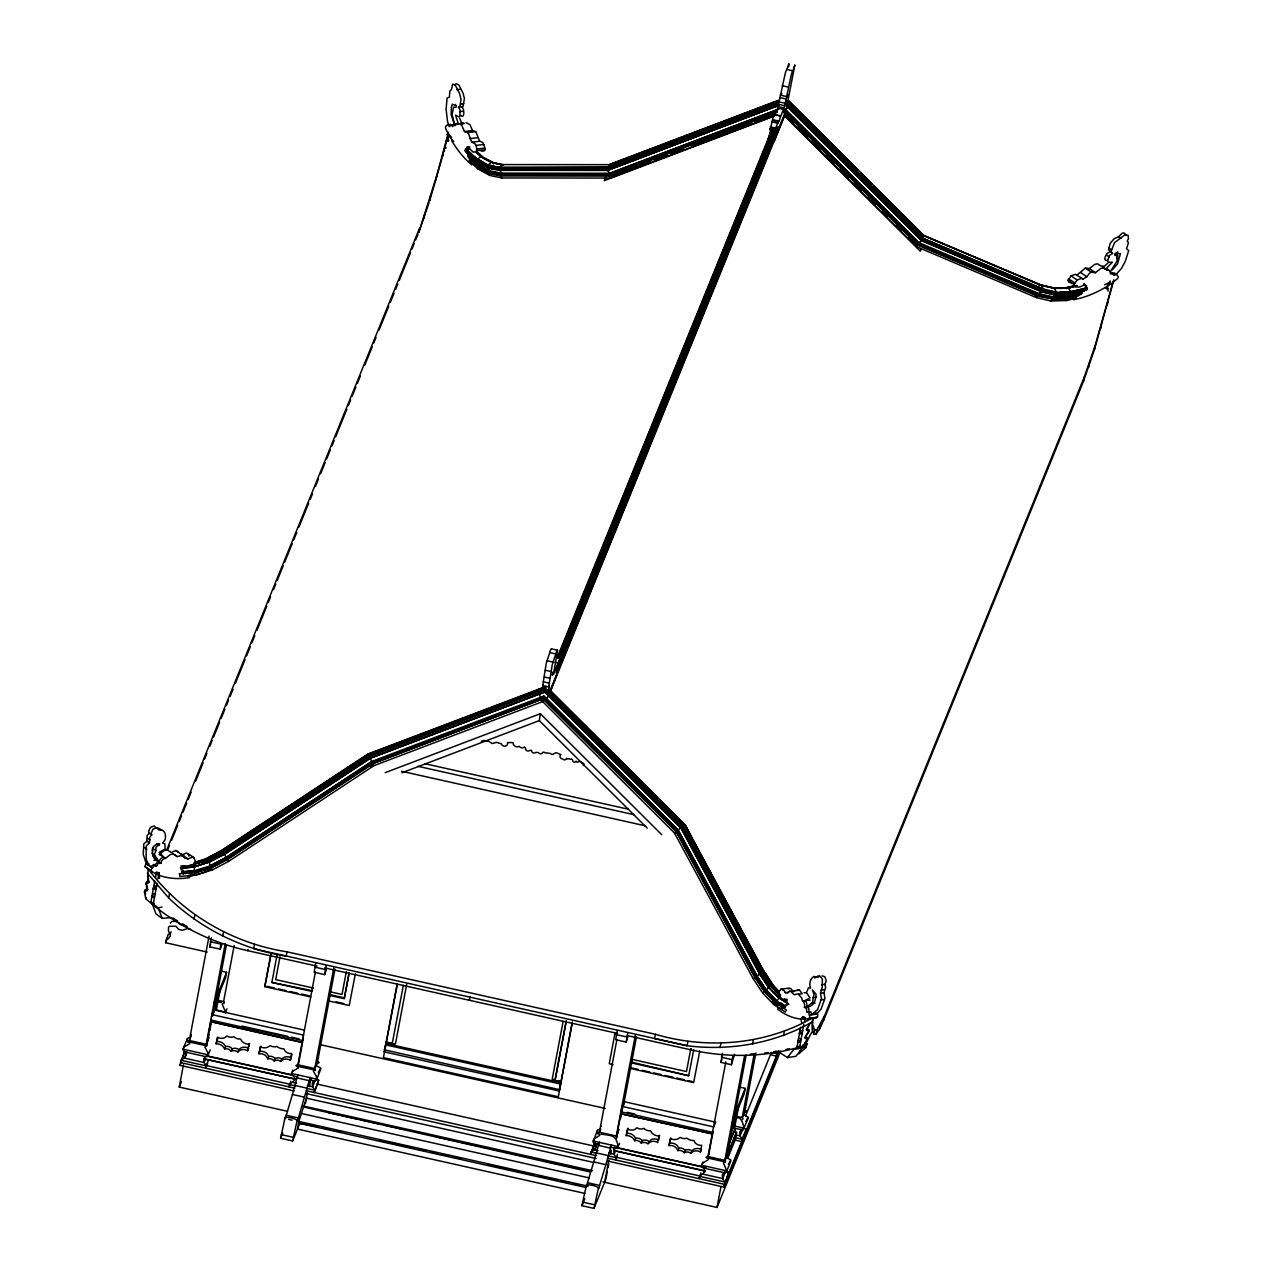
<?xml version="1.0" encoding="UTF-8"?>
<svg xmlns="http://www.w3.org/2000/svg" width="1272" height="1272" viewBox="0 0 1272 1272"><rect width="100%" height="100%" fill="white"/><g stroke="black" fill="none" stroke-linecap="round" stroke-linejoin="round"><path stroke-width="1.5" d="M317.046 966.179L247.674 950.661A213.426 194.314 22.1 0 1 204.983 936.685C183.438 927.081 163.182 914.441 145.692 898.588L144.467 891.386L147.202 890.607L145.978 883.404L148.713 882.609L148.093 874.675M444.151 151.002L444.612 149.889M448.857 140.159L446.726 140.206L445.661 143.005L446.281 141.335L448.396 141.272L447.792 133.035L451.624 137.424M448.237 137.026L447.792 133.035M1115.178 255.624L1115.242 253.955M186.984 1040.528L187.413 1038.27L190.005 1037.57M467.842 151.607L466.315 149.587L466.76 147.361L467.953 147.059L473.152 152.099L476.014 151.956L477.302 149.985L475.998 145.437L474.726 143.466L471.673 142.194L468.78 134.276L467.683 132.606L464.439 131.509L461.847 125.531L459.892 123.893L456.187 124.592A4.277 2.401 83.2 0 0 452.689 126.707L450.892 124.815L449.445 126.771L448.062 124.561L446.52 125.594A2.544 1.431 83.2 0 0 445.518 127.995L448.316 134.562M481.214 151.13L484.076 151.002L485.363 149.015L482.788 142.496L479.751 141.24L471.673 142.194M600.066 1129.345L597.474 1130.045L597.331 1133.67M1117.834 251.84L1116.737 258.598M809.119 1011.574L808.674 1008.139L806.734 1007.074A4.277 2.401 83.2 0 0 804.842 1000.682L809.978 997.9L806.528 992.669L808.388 987.899L810.518 988.026C808.913 984.274 809.994 978.12 814.112 976.419L817.467 977.405L819.979 976.149L822.38 979.027L822.157 987.883L820.519 993.162L821.474 998.886L817.546 1009.571L811.663 1014.754L810.868 1011.844L806.814 1011.844L806.384 1008.41L804.445 1007.344A4.277 2.401 83.2 0 0 802.553 1000.953L801.614 997.836L798.069 993.861L794.173 994.704L790.055 990.777L787.972 992.844L785.301 992.653L784.14 990.634L781.04 989.091L779.513 991.127C776.62 990.968 780.928 1000.921 785.317 1000.094L787.241 1003.226L786.843 1005.516L785.047 1004.896L784.792 1007.567L783.552 1008.442M298.379 1117.993L297.25 1121.332C298.411 1118.851 283.895 1115.592 285.182 1118.629L286.28 1115.274L298.379 1117.993L310.177 1077.352M605.854 1164.643L598.587 1188.764C599.748 1186.299 585.231 1183.04 586.519 1186.076L593.754 1161.908L605.854 1164.643L611.514 1144.8M768.097 140.159L768.193 138.33M775.014 137.758L768.988 136.406L769.862 133.274L775.888 134.625L774.123 141.51L785.365 113.876M770.26 129.251L769.783 129.855C772.994 123.225 772.597 103.954 783.345 109.567L784.729 105.767L778.591 104.24L785.158 73.728A14.708 1.097 -77.4 0 1 786.843 69.483L788.847 63.6L788.831 66.78M784.729 105.767L791.2 75.08A14.708 1.097 -77.4 0 1 792.885 70.835L794.873 64.952L785.714 112.031M735.995 1112.905L736.011 1114.431L736.79 1112.475L735.518 1119.201L731.352 1131.317L731.305 1129.759L730.923 1130.49M451.21 125.069L450.352 124.274L448.809 125.324L447.537 121.46L446.106 109.44L447.076 98.071L449.366 97.165L449.875 90.996L451.433 89.644L452.641 84.143L455.344 85.303L459.605 93.603L460.957 99.057L460.194 105.814L458.445 107.134L460.067 109.964L459.876 116.07L458.667 116.77L455.599 115.196L458.492 124.306A4.277 2.401 83.2 0 0 456.298 123.734M455.09 84.858L456.107 83.713L458.826 84.89L463.088 93.19L464.439 98.644L462.976 106.53L458.445 107.134M1071.565 283.259L1068.448 281.78L1068.48 278.775L1075.11 283.036L1077.05 279.967L1081.407 278.441L1083.14 279.045L1086.813 276.787L1089.5 273.194L1091.392 272.192L1095.415 272.717L1100.678 268.503L1103.492 267.931L1107.308 270.316A4.277 2.862 -55.6 0 1 1110.361 273.893L1113.08 273.019L1113.922 275.468L1116.323 274.116L1117.627 275.786A2.544 1.717 -55.6 0 1 1117.786 278.441L1112.078 283.115A108.518 72.743 -55.6 0 1 1079.976 298.284L1073.981 299.651L1070.976 297.584M1073.981 299.651L1074.935 297.648L1081.836 293.721L1083.649 289.428L1086.145 288.315L1086.527 286.057L1083.665 285.214L1079.658 287.027L1075.762 286.979L1073.743 284.228L1075.11 283.036M221.885 944.508L220.231 949.182L209.785 946.845L211.295 937.909M220.231 949.182L220.708 944.062L210.262 941.709M315.71 963.317L314.2 972.253L324.646 974.591L326.3 969.9M324.646 974.591L326.157 965.655M617.222 1030.797L615.712 1039.733L626.158 1042.07L627.812 1037.38M626.158 1042.07L627.668 1033.134M734.58 1054.393L731.384 1064.712L720.938 1062.374L722.464 1053.423M731.384 1064.712L732.911 1055.76M557.088 672.729L557.263 671.378L556.5 673.429L560.984 656.447L558.933 661.997M558.631 662.728L558.869 660.947L553.415 674.669L557.581 650.437L551.38 648.688A14.708 1.097 -77.4 0 0 549.758 652.568L555.785 653.919A14.708 1.097 -77.4 0 1 557.406 650.04M1108.262 269.648A4.277 2.862 -55.6 0 0 1105.607 269.139L1112.428 262.191L1108.421 262.191L1107.356 260.983L1109.566 255.338L1112.491 253.51L1108.484 249.71L1110.329 243.19L1114.002 238.866L1118.676 236.64L1122.031 233.317L1123.987 232.903L1126.181 235.05M1112.491 253.51L1111.076 251.49L1114.526 242.634L1124.623 235.097L1128.089 235.304L1128.471 238.85L1127.231 240.901L1128.407 242.857L1126.531 248.724L1128.693 250.632L1125.243 261.444L1121.459 268.456L1115.926 274.625L1114.622 272.955L1112.205 274.307M548.423 689.694L549.107 686.005L548.709 687.007L542.683 685.656L546.229 663.428L549.758 652.568M548.709 687.007L552.255 664.779L555.785 653.919M154.294 903.549L151.002 901.753L154.707 881.019M155.534 877.775L156.376 872.147L158.984 872.735L159.493 878.332M153.61 902.341L157.076 883.181M158.984 872.735L157.951 878.841M797.814 1047.556L797.115 1046.363L800.597 1027.204M801.646 1022.386C798.991 1015.74 807.752 1015.279 804.476 1021.384M811.838 1032.021L804.476 1046.236L802.886 1047.937L800.422 1048.144L799.722 1046.936L803.809 1024.342M647.225 828.136L539.312 720.604L540.346 713.719L385.178 772.661M820.519 993.162L823.986 992.748L824.956 998.472L821.028 1009.141L817.355 1013.212L815.145 1014.341L814.97 1012.735M460.734 115.402L462.133 116.356L463.358 115.657L463.803 113.606L463.549 109.551L461.927 106.721M148.204 878.698L147.647 881.576L148.188 868.887C181.324 913.471 232.204 943.315 286.979 951.822L655.366 1034.279C707.486 1049.67 765.521 1044.916 812.951 1017.664L812.426 1030.352L813.778 1034.39L816.147 1034.009L819.502 1029.207L823.747 1020.096L1083.49 381.298L1094.429 349.625L1113.89 279.872M145.151 890.003L144.467 892.34L145.517 889.541L147.647 889.478L147.202 890.607M146.662 882.005L145.962 884.342L147.027 881.544L149.158 881.496L148.713 882.609M286.979 951.822L286.168 956.147C242.189 949.151 200.849 928.814 168.715 897.968L169.526 893.659M207.256 952.06L165.567 942.727L168.174 934.364L170.321 933.871L171.1 931.804M170.289 923.265L171.641 921.453L176.903 921.326L180.624 924.633L184.027 925.507M194.06 919.211L194.886 914.902M294.134 1090.899L179.94 1065.348L184.265 1051.976M287.567 1111.331L179.241 1087.083L183.438 1064.839M208.926 1037.618L206.223 1044.264L189.337 1040.496L209.053 936.097M222.664 936.303L223.49 931.994M206.223 1044.264L225.208 943.745M206.366 1045.982L211.343 1019.238L210.993 1020.08L302.656 1040.591L302.99 1039.749M208.385 1037.984L209.101 1034.247M209.8 1030.511L211.565 1021.162M213.267 1013.514L213.966 1009.873L303.706 1029.954M213.664 1012.496L226.448 944.842M214.618 1010.238L218.18 996.405L214.57 1004.705M216.383 1009.777L220.263 989.203M221.439 971.14L226.607 972.301L225.573 977.755L214.57 1004.816M234.191 945.478L223.602 1001.541L216.097 999.856M216.16 1043.787L217.417 1037.109A7.187 6.535 22.1 0 0 225.001 1037.554L226.909 1035.98A6.726 6.122 22.1 0 0 233.841 1036.632A7.537 6.869 22.1 0 0 240.456 1038.986L241.823 1041.132A8.332 7.584 22.1 0 0 248.883 1044.153L247.643 1050.736A7.537 6.853 22.1 0 0 239.883 1050.354L237.928 1051.944A6.392 5.819 22.1 0 0 231.17 1051.26A5.644 5.136 22.1 0 0 224.667 1048.955L223.268 1046.808A8.475 7.712 22.1 0 0 216.16 1043.787L217.75 1038.079M254.495 944.428L253.685 948.737L687.071 1045.743C730.017 1051.133 774.394 1043.485 812.14 1021.988L812.951 1017.664M248.915 1046.713L249.535 1043.422M310.829 996.946L264.783 986.643L271 953.746M270.92 954.97L264.783 986.643M311.847 991.381L271.858 982.429L277.01 955.177M258.916 1053.804L260.235 1046.792A8.618 7.839 22.1 0 0 268.01 1047.079L270.093 1045.679A8.379 7.632 22.1 0 0 276.914 1046.458A9.286 8.459 22.1 0 0 283.815 1048.764L284.96 1050.863A6.773 6.169 22.1 0 0 291.622 1053.486L290.366 1060.212A7.553 6.869 22.1 0 0 282.766 1059.894L280.826 1061.436A5.915 5.39 22.1 0 0 274.164 1060.959A5.883 5.358 22.1 0 0 267.804 1058.813L266.468 1056.491A7.505 6.837 22.1 0 0 258.916 1053.804L260.871 1046.172M280.015 956.767L275.69 979.615L313.596 988.09M448.507 132.24L436.725 175.727L418.727 232.506L429.077 202.614M423.878 218.498L424.705 214.189M430.477 196.54L429.666 200.849L441.94 158.38M435.899 180.036L436.725 175.727M443.26 152.258L442.449 156.583L448.173 134.737M290.366 1060.212L291.956 1054.472M299.747 1123.558L292.671 1140.952L280.603 1138.265L285.119 1117.516M315.408 971.999L297.887 1064.775L314.772 1068.56L317.475 1061.913L334.997 969.121M210.961 1021.67L302.466 1042.531L303.34 1036.95M297.664 1068.353L302.259 1044.058M292.671 1140.952L297.187 1120.219M593.785 1162.465L306.441 1098.149L298.777 1121.459L297.489 1129.091L584.834 1193.406M305.391 1103.714L307.49 1092.6M309.287 1086.654L310.956 1078.592M314.772 1068.56L333.757 968.04M318.7 1080.262L314.216 1092.505L318.7 1080.262L317.952 1079.626L315.79 1079.053L312.642 1086.797L314.661 1090.184L306.902 1088.45M346.334 971.617L342.025 994.45L330.656 991.906M328.987 995.213L344.219 998.615L349.005 973.318M344.219 998.615L349.291 972.603M328.096 1000.81L349.212 1005.532L355.349 973.859M559.664 1089.548L559.092 1090.978L384.208 1051.833L386.37 1042.07L395.417 1044.089L406.69 984.401M397.055 984.735L386.084 1042.77L392.396 1043.422M385.114 1048.748L397.341 984.019M392.11 1044.121L403.383 985.259M469.909 996.771L469.241 1000.237L469.702 999.124M542.381 688.343L543.08 684.654L542.683 685.656M583.387 765.649L583.769 763.582L580.62 761.928A1.844 1.685 22.1 0 0 578.442 761.721L577.409 762.31L576.041 761.181A1.733 1.59 22.1 0 1 573.958 762.119A1.733 1.59 22.1 0 1 572.734 760.147L571.557 758.939A2.433 2.226 22.1 0 1 568.822 758.589A1.797 1.638 22.1 0 1 566.517 758.319A2.147 1.956 22.1 0 1 562.701 758.955A2.56 2.321 22.1 0 1 560.968 754.614L556.262 752.674L554.02 753.549A2.051 1.86 22.1 0 1 550.569 753.517L546.658 752.865A2.194 2.003 22.1 0 1 544.019 752.07L542.794 752.324A2.353 2.147 22.1 0 1 538.453 752.531L535.83 752.388A2.528 2.305 22.1 0 1 531.505 750.321L529.581 750.464A2.401 2.178 22.1 0 1 525.575 748.095L524.334 747.014A3.101 2.83 22.1 0 1 519.374 746.362A4.134 3.752 22.1 0 1 512.982 742.594L507.496 742.578A3.228 2.942 22.1 0 1 505.334 746.123A3.228 2.942 22.1 0 1 501.391 743.866L496.557 742.339L492.2 743.548L488.305 741.067A4.691 4.277 22.1 0 1 484.203 740.352L481.293 741.274M563.114 1021.416L552.207 1079.181L555.212 1079.849L566.199 1021.702M572.289 1021.941L560.952 1081.916L554.926 1080.564L566.279 1020.478M559.092 1090.978L561.254 1081.2L558.233 1080.532M572.209 1023.165L558.313 1096.782L383.429 1057.636L384.796 1050.402L384.208 1051.833M783.902 112.89L784.904 113.113L784.411 115.752L550.029 692.159M590.526 1154.34L595.01 1142.097M607.348 1171.464L605.885 1179.176L593.992 1208.4L581.94 1205.697L586.456 1184.947M613.072 1064.584L609.24 1063.726L615.076 1032.769M618.987 1129.393L616.284 1136.039L599.398 1132.271L616.92 1039.478M593.992 1208.4L598.524 1187.651M604.613 1182.292L608.827 1160.032M608.064 1167.601L608.795 1163.737M610.624 1154.086L611.355 1150.222M616.284 1136.039L635.269 1035.519M708.79 1154.531L713.051 1131.524L712.718 1132.366L621.054 1111.855L622.087 1106.402L624.027 1101.647L715.675 1122.158L713.751 1126.913L622.087 1106.402M616.427 1137.756L621.404 1111.013L621.054 1111.855M617.747 1133.511L618.446 1129.759M620.577 1118.549L621.277 1114.813M622.66 1107.928L621.976 1111.076M623.328 1105.289L624.027 1101.647M623.375 1106.195L636.525 1036.616M643.902 1128.407A7.537 6.869 22.1 0 0 650.517 1130.76L651.884 1132.907A8.332 7.584 22.1 0 0 658.944 1135.928L657.703 1142.51A7.537 6.853 22.1 0 0 649.944 1142.129L647.989 1143.719A6.392 5.819 22.1 0 0 641.231 1143.035A5.644 5.136 22.1 0 0 634.728 1140.73L633.329 1138.583A8.475 7.712 22.1 0 0 626.222 1135.562L627.478 1128.884A7.187 6.535 22.1 0 0 635.062 1129.329L636.97 1127.755A6.726 6.122 22.1 0 0 643.902 1128.407M626.222 1135.562L628.13 1128.185M654.571 1038.461L655.366 1034.279M659.596 1135.196L658.658 1140.141A7.537 6.853 22.1 0 0 650.914 1139.76L647.989 1143.719M687.898 1041.418L687.071 1045.743L654.539 1038.588M668.977 1145.579L670.296 1138.567A8.618 7.839 22.1 0 0 678.071 1138.853L680.17 1137.454A8.379 7.632 22.1 0 0 686.975 1138.217A9.286 8.459 22.1 0 0 693.876 1140.539L695.021 1142.638A6.773 6.169 22.1 0 0 701.683 1145.261L700.427 1151.987A7.553 6.869 22.1 0 0 692.827 1151.669L690.887 1153.211A5.915 5.39 22.1 0 0 684.225 1152.734A5.883 5.358 22.1 0 0 677.865 1150.588L676.529 1148.266A7.505 6.837 22.1 0 0 668.977 1145.579L670.932 1137.947M690.791 1048.7L686.483 1071.549L631.516 1059.242M631.548 1062.931L688.677 1075.715L693.749 1049.686M630.34 1068.448L693.653 1082.631L699.791 1050.958M720.079 1047.635L720.89 1043.326M729.889 1140.412L734.882 1129.711L736.25 1132.509L724.833 1160.334L707.947 1156.55L725.835 1061.834M724.833 1160.334L744.549 1055.951M602.896 1181.895L717.026 1207.446L720.874 1187.046M727.536 1153.688L746.155 1055.108M734.278 1129.584L738.873 1105.273M607.65 1161.066L723.752 1187.046L728.761 1172.037L725.851 1170.828M752.547 1044.217L753.374 1039.892M728.315 1174.342L728.761 1172.037L724.881 1171.162M736.122 1136.5L736.25 1132.509M740.05 1087.21L745.217 1088.371L744.184 1093.825L731.718 1124.496M736.583 1116.339L742.196 1117.595L754.264 1053.804M755.87 1052.962L744.915 1110.949L742.196 1117.595M745.694 1131.619L746.139 1129.298L743.23 1128.089M775.666 1051.372L776.842 1053.757L776.413 1056.078L770.593 1054.774M783.552 1035.567L784.363 1031.258M807.497 1038.238L806.814 1040.576L807.307 1037.65L805.383 1036.68L804.922 1037.809L807.148 1039.701L803.411 1045.791C781.406 1052.898 758.192 1055.744 735.121 1055.331A213.426 194.314 22.1 0 1 690.823 1049.829L627.239 1035.599M809.008 1030.241L808.324 1032.578L808.372 1030.765L806.432 1029.811L806.877 1028.698L808.817 1029.652L808.769 1031.465L804.922 1037.809M813.778 1034.39L814.589 1030.082L813.237 1026.043M816.147 1034.009L816.974 1029.7L824.558 1015.787L1084.301 376.973L1095.24 345.316L1113.286 281.017M819.502 1029.207L820.313 1024.882M823.747 1020.096L824.558 1015.787M1083.49 381.298L1084.301 376.973M1088.657 367.274L1089.468 362.965M1094.429 349.625L1095.24 345.316M1100.678 328.812L1101.488 324.503M1107.212 305.36L1108.039 301.035M1107.769 260.204L1105.829 260.426L1104.764 259.202L1105.082 257.135L1106.974 253.557L1109.899 251.729M769.862 133.274L776.031 134.307L778.067 126.803L775.809 131.207C773.948 124.751 786.271 114.846 776.174 115.402M781.262 95.177L781.739 93.349M769.989 132.956L771.118 129.474M610.481 1148.139L598.365 1145.325L599.462 1142.097M183.566 874.166L182.532 872.783L183.311 870.223L181.085 869.937L181.546 867.679C184.615 864.928 198.766 866.248 194.934 860.301L194.06 857.726L192.167 857.233L187.906 858.95L184.869 857.853L183.406 855.007L177.269 856.628L173.294 854.037L170.512 854.45L165.503 858.377A4.277 2.862 -55.6 0 0 160.844 863.306L158.269 863.37L156.424 866.28L153.88 864.419L150.621 866.804L148.617 864.753L146.185 859.3L146.073 847.724L146.359 845.785L149.412 842.97L146.821 841.205L143.768 844.02L143.227 854.323L146.026 862.973L148.029 865.024L148.856 863.656M307.029 1088.18L294.977 1085.477L296.599 1079.085L297.028 1077.893L309.144 1080.707M608.366 1155.628L596.314 1152.925L598.476 1145.372M705.388 1171.194L613.724 1150.683L614.567 1147.328M733.181 1120.775L735.55 1114.193M780.69 116.42L783.345 109.567M209.785 946.845L210.675 944.078M720.938 1062.374L721.844 1059.608M777.319 108.231L778.702 104.415M732.084 1124.369L732.593 1122.874M225.192 1013.116L226.925 1008.807M154.707 865.119L157.998 861.685L160.844 863.306M316.33 1065.793L320.767 1068.114L318.302 1072.423M726.392 1157.568L730.828 1159.889L728.363 1164.198M743.77 1114.829L748.206 1117.166L745.742 1121.459M1069.1 278.934L1071.056 275.849L1075.397 274.323L1083.14 279.045M1106.131 288.474L1110.138 281.271L1106.131 288.474L1108.071 289.444L1108.007 291.24M447.172 135.023L447.633 133.894M147.472 876.344L148.172 874.007M145.692 898.588L146.137 897.476M166.521 850.443L419.537 228.197M167.952 849.235L169.446 845.546M171.704 840.029L177.683 825.289M179.177 821.617L181.435 816.099M182.93 812.411L186.666 803.204M188.161 799.516L191.166 792.154M195.65 781.119L203.138 762.707M204.633 759.018L206.875 753.501M209.88 746.139L212.122 740.606M213.617 736.933L219.611 722.21M221.105 718.521L224.842 709.315M226.337 705.642L228.594 700.109M230.089 696.436L233.078 689.074M235.32 683.541L245.051 659.612M246.545 655.923L250.298 646.733M251.792 643.044L254.782 635.682M257.039 630.149L266.77 606.219M268.265 602.546L270.507 597.013M273.496 589.652L275.754 584.134M277.248 580.445L283.227 565.722M284.737 562.049L292.21 543.637M293.705 539.948L296.71 532.586M298.952 527.069L308.683 503.124M310.177 499.451L312.419 493.933M315.424 486.556L318.413 479.194M320.655 473.677L325.155 462.626M326.65 458.953L330.386 449.747M331.881 446.059L334.139 440.541M335.633 436.853L346.859 409.25M348.353 405.561L350.595 400.044M352.106 396.355L355.842 387.149M357.337 383.476L360.326 376.099M364.825 365.064L372.314 346.652M373.809 342.963L376.051 337.446M379.04 330.084L388.771 306.155M390.281 302.466L394.018 293.26M395.513 289.587L397.754 284.054M399.265 280.381L410.49 252.762M411.985 249.074L414.227 243.556M415.721 239.883L417.979 234.35M165.567 942.727L167.491 937.973M187.032 1039.272L182.993 1049.193L184.376 1051.849L206.255 1056.746L207.829 1055.84L210.214 1049.877M184.965 1051.531L180.465 1062.565L294.834 1088.164M189.337 1040.496L191.357 1035.503M179.94 1065.348L181.435 1061.659M186.968 1051.912L184.44 1058.097L180.91 1060.244L206.112 1065.888L208.131 1060.928M179.241 1087.083L181.483 1081.566M214.141 1002.972L226.607 972.301M213.966 1009.873L212.026 1014.627L303.69 1035.138M212.599 1016.153L212.933 1015.326M206.62 1044.058L207.972 1040.735M247.674 950.661L248.135 949.532M205.364 1059.401L204.092 1062.502L206.112 1065.888L205.682 1068.21L207.702 1063.249M224.667 1048.939L225.621 1046.57L224.222 1044.423A8.475 7.712 22.1 0 0 217.13 1041.418M231.17 1051.26L232.124 1048.891A6.392 5.819 22.1 0 1 238.882 1049.559L240.853 1047.985A7.537 6.853 22.1 0 1 248.596 1048.367L247.643 1050.736M237.928 1051.944L238.882 1049.559M271.858 982.429L312.149 990.665M605.838 176.84L604.28 180.672L774.473 116.022M267.804 1058.813L268.774 1056.428L267.438 1054.106A7.505 6.837 22.1 0 0 259.885 1051.419M274.164 1060.959L275.134 1058.59A5.915 5.39 22.1 0 1 281.796 1059.051L283.736 1057.525A7.553 6.869 22.1 0 1 291.32 1057.843M280.826 1061.436L281.796 1059.051M302.466 1042.531L212.869 1022.1M292.878 1070.181L291.542 1073.488L292.035 1075.492L297.696 1077.241M290.795 1081.232L289.014 1086.86L290.366 1083.553M298.125 1074.649L297.028 1077.893M280.603 1138.265L282.734 1133.034M310.193 1080.039L314.804 1081.041L316.362 1080.135L316.505 1076.525L313.437 1071.278L317.189 1063.36M303.229 1106.942L590.288 1171.973M320.783 1069.211L316.744 1079.133L291.542 1073.488L292.846 1071.231L298.268 1067.892L297.6 1066.222M468.78 147.17L465.981 148.697L476.921 158.841L487.669 164.819L498.751 167.141L606.442 167.236L777.51 102.253L778.973 100.695L609.145 165.09M539.121 689.519L367.91 754.328L220.565 851.366L205.158 859.474L198.4 861.589M777.51 102.253L778.814 105.385L607.491 170.464L498.863 170.305L498.163 168.763L486.922 166.409L476.014 160.336L487.478 166.044L498.672 168.397L606.553 168.492L777.86 103.414L606.188 168.858L498.163 168.763C488.082 166.727 473.438 159.366 465.504 149.396L466.061 149.078C468.637 156.281 486.842 161.878 486.922 166.409L487.478 167.92L499.944 170.066L501.407 173.278L609.352 173.374L778.623 109.058M778.496 105.242L607.491 170.464M778.814 105.385L606.951 170.4L606.188 168.858M557.565 656.718L771.786 129.871M545.1 689.106L682.587 826.116L761.435 972.015L770.26 985.291L780.436 995.594L770.689 985.45L761.833 972.158L682.873 826.037L545.211 688.836L369.087 755.95L223.729 851.683L208.672 859.602L193.471 864.213L208.163 859.109L223.204 851.191L368.753 755.345L545.306 688.279L546.101 686.355L367.831 754.058L220.708 850.952L205.396 858.998L194.075 862.543M557.804 657.576L772.772 128.885M779.084 991.444L774.123 986.293L769.926 985.705L761.053 972.38L682.205 826.45L544.988 689.71L681.903 826.546L760.64 972.237L769.481 985.53L779.99 995.388M558.328 656.893L773.297 128.202M680.6 827.833L544.607 691.682L370.088 757.985M558.408 657.719L560.65 652.202M562.129 648.529L564.37 643.028M578.553 608.143L582.29 598.969M583.784 595.296L586.026 589.795M609.161 532.889L611.403 527.371M614.392 520.041L616.618 514.524M630.801 479.655L633.043 474.138M636.032 466.792L638.274 461.291M656.193 417.232L658.419 411.731M661.408 404.385L663.65 398.883M683.064 351.151L685.29 345.634M703.209 301.591L706.946 292.401M708.44 288.728L710.682 283.227M739.048 213.473L741.274 207.956M755.457 173.087L757.699 167.57M760.688 160.24L762.93 154.723M559.124 657.067L774.092 128.377M681.903 826.546L680.647 827.627L759.511 973.843L768.527 987.39L778.893 997.932L776.969 1001.096L766.603 990.332L757.317 976.371L678.23 830.044L543.828 696.086L677.992 830.107L756.983 976.26L766.253 990.188L776.588 1000.937L785.714 1006.836M561.222 653.379L563.464 647.861M570.174 631.341L572.416 625.84M575.405 618.494L577.647 612.993M591.83 578.108L594.072 572.607M617.206 515.701L619.448 510.183M622.437 502.838L624.663 497.336M638.846 462.452L641.088 456.95M647.814 440.43L650.04 434.929M669.454 387.197L671.696 381.68M673.19 378.007L675.432 372.505M685.878 346.811L688.12 341.294M694.83 324.773L697.072 319.272M700.061 311.926L702.303 306.425M706.771 295.406L708.265 291.733M716.486 271.54L718.712 266.039M741.862 209.133L744.104 203.615M747.077 196.286L749.319 190.768M763.502 155.9L765.744 150.382M182.071 873.371L195.141 872.226L211.041 867.25L227.004 858.854L372.569 762.993L543.367 698.121L676.768 831.077L755.727 977.198L765.68 991.476L756.729 976.944L677.626 830.568L543.653 697.024L677.388 830.632L756.395 976.832L765.728 990.84L776.143 1001.668L784.904 1007.408M559.887 657.242L774.871 128.552M179.098 873.705L195.761 872.767L211.677 867.79L227.656 859.395L372.966 763.693L543.239 698.726L676.386 831.411L755.361 977.548L764.758 991.667L771.325 998.488M543.367 698.121L677.165 830.966L756.284 977.373L765.68 991.476M560.125 658.101L774.362 131.255M556.182 669.311L774.33 132.272M556.786 668.229L773.996 134.037M556.277 670.296L775.729 130.587M556.834 669.454L775.538 131.588M556.357 672.141L774.314 136.12M556.246 672.777L774.203 136.756M549.774 691.364L784.904 113.113M550.204 692.222L558.201 670.948L557.231 672.411M551.189 692.063L549.965 695.053L542.635 701.588L370.597 766.937M790.596 103.302L789.371 106.291L785.38 109.471L919.052 242.682L1038.556 293.482L1052.453 296.758L1067.685 296.36L1080.628 293.101M921.373 248.66L920.34 251.204L784.665 116.006M597.093 1131.047L593.07 1142.065L594.437 1143.623L599.207 1144.721M591.21 1152.686L594.565 1144.418M599.398 1132.271L600.75 1128.932M597.029 1143.687L594.501 1149.872L590.971 1152.019L596.791 1153.322M581.94 1205.697L584.77 1198.733M615.425 1151.176L614.153 1154.276L616.173 1157.663L615.743 1159.985L617.079 1156.677M619.607 1143.305L617.206 1148.282L609.924 1147.121M617.524 1154.356L616.173 1157.663L608.429 1155.93M634.728 1140.714L635.682 1138.345L634.283 1136.198A8.475 7.712 22.1 0 0 627.191 1133.193M641.231 1143.035L642.201 1140.666A6.392 5.819 22.1 0 1 648.943 1141.334M690.823 1049.829L691.268 1048.716M688.677 1075.715L631.834 1062.215M677.865 1150.588L678.835 1148.203L677.499 1145.881A7.505 6.837 22.1 0 0 669.947 1143.194M684.225 1152.734L685.195 1150.365A5.915 5.39 22.1 0 1 691.857 1150.826L693.797 1149.3A7.553 6.869 22.1 0 1 701.381 1149.618L700.427 1151.987M690.887 1153.211L691.857 1150.826M712.67 1133.956L620.879 1113.795L710.762 1133.527M702.955 1161.956L701.603 1165.263L702.987 1167.919L724.865 1172.816L726.423 1171.909L730.843 1160.986M700.856 1173.007L699.075 1178.635L700.427 1175.328M707.947 1156.55L709.299 1153.227M733.483 1117.229L745.217 1088.371M728.284 1145.961L734.882 1129.711M725.231 1160.128L727.25 1155.135M743.277 1115.719L744.629 1112.396M728.045 1154.292L736.854 1132.652M727.679 1158.283L735.757 1138.424M745.63 1115.767L771.055 1053.216M725.215 1172.371L722.703 1178.572L724.722 1181.958L699.52 1176.314L704.593 1172.084L704.179 1168.221M742.594 1129.647L740.081 1135.832L742.101 1139.219L741.656 1141.541L733.912 1139.807M748.222 1118.247L743.134 1129.838L734.055 1128.28M746.139 1129.298L742.101 1139.219L734.342 1137.486M778.432 1051.117L724.293 1184.28L607.984 1158.251M723.752 1187.046L779.116 1050.895M717.026 1207.446L780.563 1051.165M1109.518 283.259L1110.202 281.557M799.881 1051.054L798.768 1053.788L805.764 1047.715L807.434 1043.597M803.411 1045.791L807.259 1039.447M676.004 831.522L754.837 977.373L764.202 991.444L774.68 1002.336L786.398 1010.032L785.333 1012.051L773.487 1004.276L762.803 993.178L753.278 978.868L674.414 832.906L676.004 831.522L543.112 699.075M1077.13 274.943L1085.382 268.074L1089.404 268.599L1095.415 272.717M152.084 850.873L152.799 847.295M155.852 850.539L154.389 854.816L158.968 861.685C152.322 859.824 151.289 851.413 154.039 845.975L158.03 843.574L159.763 843.861L155.979 847.311L155.852 850.539L153.26 848.758M1059.687 292.337L1070.452 292.051L1086.622 287.965L1084.269 283.847M1085.97 290.27L1070.102 294.627L1055.347 295.009L1041.816 291.813L921.723 240.79L785.237 104.765M786.939 103.477L923.297 239.375L1042.738 290.159L1056.078 293.307L1070.531 292.926L1086.765 288.824L1086.622 287.965M1086.479 290.477L1086.765 288.824M304.517 1097.195L292.433 1094.476L286.28 1115.274M188.542 875.645L189.655 877.632L183.772 878.348A108.518 72.743 -55.6 0 1 155.407 873.784L145.135 866.757A2.544 1.717 -55.6 0 1 146.328 863.863L147.155 862.48M152.195 872.099L151.13 870.859A2.544 1.717 -55.6 0 1 152.322 867.965L154.373 865.707L156.424 866.28M788.561 1003.799L778.305 997.168L779.227 995.658M788.735 1004.387L778.512 997.773L768.383 986.865L769.926 985.705M769.989 995.054L776.174 1002.4L765.092 991.254L762.803 993.178M806.877 1028.698L809.437 1024.771M806.432 1029.811L810.057 1023.372M806.225 1035.376L807.927 1032.769M447.172 134.387L453.722 141.478M1066.397 288.633L1067.176 287.488L1074.284 285.691M1053.455 288.41L1068.067 288.203L1077.177 285.628M1059.449 298.618C1067.908 299.699 1071.406 294.086 1080.914 293.53M1069.307 293.959L1067.59 297.362L1051.594 297.759L1067.462 298.061L1078.656 295.231M784.824 115.609L916.19 246.53L1036.314 297.584L1050.72 300.987L1066.652 300.558L1067.653 299.095L1073.266 297.68M821.458 984.751L824.94 984.337L826.244 980.855L824.844 976.737L822.046 975.815M813.11 997.63L814.08 994.593L812.347 989.918L816.004 994.132C816.163 999.474 813.571 1007.297 807.02 1006.724L812.792 1002.161L813.11 997.63L816.576 997.216M467.81 153.117L467.778 156.297L471.737 162.641L471.801 164.867L467.683 161.242A108.518 60.754 83.2 0 1 451.783 140.779M779.657 1052.453L787.336 1057.589L793.903 1049.352L802.457 1048.096L799.42 1045.616M802.457 1048.096L795.89 1056.332L787.336 1057.589M779.243 992.033L774.235 986.833L765.156 972.794L762.182 971.824L759.416 973.398L768.813 987.04L766.078 990.983M814.796 978.168L816.036 976.721M787.288 102.746L923.599 238.611L1042.865 289.3C1057.127 294.595 1072.519 292.051 1086.813 287.647M1051.594 297.759L1067.955 296.805M1067.717 294.452L1054.568 294.357L1052.198 297.759L1038.191 294.468L918.511 243.572L786.08 111.602M1060.578 294.341L1054.806 294.802L1041.243 291.606L921.659 240.408L919.052 242.682M783.775 111.093L917.7 244.558L1037.507 295.502L1051.976 298.475L1037.872 295.152L918.082 244.224L784.156 110.759M1050.72 300.987L1052.024 299.508L1067.653 299.095L1067.224 298.411L1074.713 296.535M295.263 1085.843L289.46 1084.539L294.532 1080.31L294.118 1076.446M1111.299 270.125L1117.118 260.967L1117.818 255.736L1115.21 254.957L1115.131 253.414L1117.07 252.492L1117.595 253.7L1120.409 253.621L1117.579 263.861L1112.253 269.95M162.021 830.346L158.698 828.247L156.488 828.279L154.198 825.941L150.398 827.436L148.617 831.363L149.126 833.096L147.107 835.609L146.821 841.205M159.143 862.13A4.277 2.862 -55.6 0 1 163.786 857.201L159.207 852.256L165.121 849.108L164.947 843.893L162.546 843.002L164.835 840.331C166.521 835.927 165.185 828.867 159.064 830.044L156.774 827.722L152.99 829.201L151.209 833.128L151.718 834.861L149.699 837.389L149.412 842.97M1089.404 268.599L1094.683 264.385L1097.497 263.813L1101.313 266.198A4.277 2.862 -55.6 0 1 1103.969 266.707M823.986 992.748L825.639 987.469L824.94 984.337M1107.96 263.129L1103.015 267.374L1107.308 270.316M753.278 978.868L759.845 973.954L680.933 827.547L544.607 691.682M778.798 991.858L773.821 986.674L765.156 972.794M548.9 689.154L685.354 825.131L764.838 973.621L772.899 985.736M1038.97 285.914L1040.162 284.785L1053.168 287.854L1067.51 288.029L1074.633 286.232M1040.162 284.785L1054.345 288.235L1068.289 287.87L1070.674 291.717L1070.102 294.627L1086.145 289.968M918.384 231.043L922.598 235.24L1041.371 285.182L1043.199 288.983L1056.396 292.099L1054.345 288.235L1040.417 285.341M785.714 111.793L917.971 243.62L1037.539 294.436L1052.198 297.759M1041.243 291.606L1043.008 290.7L1056.364 293.848L1070.865 293.466L1087.131 289.364M1041.371 285.182L923.059 235.352L914.616 226.925M917.971 243.62L1038.191 294.468L1052.691 297.203M923.599 238.611L1043.199 288.983C1054.933 295.692 1073.488 292.926 1086.972 288.474M918.511 243.572L1038.763 293.927L1041.037 291.161L1054.568 294.357M921.723 240.79L785.412 104.32M923.297 239.375L1043.104 289.825L1043.008 290.7L923.377 239.852L786.827 103.763M923.377 239.852L922.121 240.933L785.333 104.543M916.19 246.53L917.796 245.13L1037.841 296.169L1051.658 298.825M677.165 830.966L680.933 827.547M682.873 826.037L545.306 688.279M685.354 825.131L697.12 848.313M205.221 1056.555L203.663 1058.908L295.422 1079.181L203.759 1058.67L204.092 1062.502L184.44 1058.097L186.332 1054.933L185.569 1052.151M313.771 1080.834L312.244 1083.108L312.642 1086.797L307.283 1085.588M615.282 1148.314L613.756 1150.588L614.153 1154.276L608.795 1153.068M741.21 1129.886L739.684 1132.144L740.081 1135.832L736.504 1135.037M723.832 1172.609L722.305 1174.883L722.703 1178.572L703.05 1174.167M498.863 170.305L607.778 170.162L609.352 173.374M493.457 163.977L492.9 162.466L481.659 156.504L476.237 151.495M499.944 170.066C486.015 169.51 474.52 161.592 465.282 151.448L465.584 149.794L476.587 159.986L481.007 156.424L491.501 162.275L502.392 164.565L608.938 164.66L778.305 100.313M467.301 152.783C471.896 162.148 486.238 162.498 489.736 170.83L501.407 173.278L489.561 171.847L501.327 174.312L609.431 174.407L777.16 110.505M489.291 171.116L478.272 164.438L469.813 156.615M489.561 171.847L501.74 174.01L609.988 174.677L777.431 111.077M223.729 849.632L220.422 851.827L224.079 849.68M227.052 847.454L235.336 841.985M238.659 839.806L295.04 802.68M298.364 800.486L366.352 755.711M227.402 847.486L235.67 842.048M242.3 837.676L270.443 819.136M275.42 815.877L282.034 811.504M287.011 808.229L293.625 803.872M298.602 800.597L305.216 796.24M308.54 794.062L316.808 788.608M320.131 786.43L328.399 780.976M331.722 778.798L339.99 773.344M346.62 768.972L366.495 755.886M369.452 756.617L224.301 852.208L209.212 860.142L193.885 864.213M371.853 761.594L226.241 857.487L210.119 865.787L209.133 862.257L224.826 854.18L370.216 758.16L544.591 691.984M179.702 874.246L179.829 876.535L196.031 875.041L194.473 871.558L210.659 866.614L226.575 858.25L224.54 854.148L370.279 758.382L544.511 692.207M372.219 762.326L226.575 858.25L210.357 866.598L212.281 869.969L196.031 875.041L190.498 875.041M543.51 697.772L372.394 762.755L226.543 858.807L210.532 867.234L194.552 872.226M543.239 698.726L372.807 763.47L227.211 859.347L211.184 867.774L195.204 872.767M208.815 869.841L212.281 869.969L228.531 861.414L373.936 765.665L372.966 763.693M788.115 988.757L790.707 988.423L793.362 991.683L794.666 991.238M180.656 853.814L181.912 854.832L186.157 853.13L188.049 853.607L194.06 857.726M805.097 1019.19L817.387 1017.203A2.544 1.431 83.2 0 0 817.435 1014.054L817.276 1012.464M808.118 1018.888L817.387 1017.203M475.585 151.416L481.77 156.933L492.9 162.466M609.988 174.677L502.011 174.582L490.213 172.118L477.986 165.392L477.493 161.512L476.38 161.751L476.014 160.336M472.135 160.829L477.827 166.091L478.59 165.646L469.479 157.521M452.26 125.085L454.215 125.054M197.955 861.86L205.539 859.49L220.708 850.952L223.204 851.191L224.985 853.782L209.324 861.812L194.266 867.011L180.529 868.267M206.636 859.077L220.899 851.397M193.471 864.213L208.815 860.126L223.936 852.161L369.325 756.427L544.988 689.71M210.119 865.787L225.955 857.455L371.758 761.451L543.828 696.086M796.892 990.443L799.484 990.093L802.235 993.734L799.007 994.116M1104.573 284.785L1109.693 282.384M188.351 1040.639L187.302 1041.704L188.081 1042.086M296.901 1064.918L295.947 1065.554L296.63 1066.365M318.175 1063.217L319.129 1062.597L318.445 1061.77M598.412 1132.414L597.458 1133.034L598.142 1133.845M745.615 1112.253L746.664 1111.187L745.885 1110.806M706.962 1156.693L706.008 1157.329L706.691 1158.14M728.236 1154.992L729.19 1154.372L728.506 1153.545M609.479 164.74L778.623 100.504M615.235 163.118L626.269 158.936M631.771 156.838L777.017 101.665M606.442 167.236L498.465 167.92L606.315 168.015L777.733 102.682M499.848 175.186L489.656 173.056L477.827 166.091L489.497 172.579L501.327 175.075L500.993 173.564L609.065 173.66L778.543 109.281M472.93 162.991L477.223 166.95L488.989 173.501L500.898 175.997L501.327 175.075L609.527 175.17L777.287 111.443M775.666 112.62L609.527 175.17M774.648 115.625L610.29 178.064L501.804 177.969L500.898 175.997L609.32 176.093L777.367 112.254M643.457 164.009L649.022 161.894M611.609 176.697L650.596 161.894M654.317 160.479L667.307 155.534M671.028 154.135L684.018 149.19M691.459 146.375L750.878 123.797M754.598 122.382L773.153 115.339M540.934 688.613L544.384 687.309M368.021 754.614L539.455 689.726L538.899 689.09L538.342 692.461L542.635 701.588L675.496 834.003M540.838 688.868L544.464 687.596M390.25 746.41L368.149 754.805L367.831 754.058M393.938 745.01L427.09 732.418M430.779 731.018L463.93 718.426M467.619 717.026L500.771 704.434M504.459 703.034L517.354 698.121M521.027 696.722L537.611 690.426M545.211 688.836L368.96 755.791L223.395 851.652L208.306 859.586L205.396 858.998M543.653 697.024L372.124 762.182L226.289 858.218L228.531 861.414M401.873 772.804L539.312 720.604M806.814 1011.844L808.579 1012.13L809.374 1015.024A2.544 1.431 83.2 0 1 809.326 1018.172M153.976 860.428L155.407 859.92M208.815 860.126L209.689 861.828L194.616 866.534L180.513 867.806M209.689 861.828L193.901 867.011L182.135 868.092M178.493 852.049L175.775 850.507L171.275 852.526L167.284 849.919L164.501 850.332L159.493 854.259L165.503 858.377M445.216 148.204L446.233 147.902M1076.637 285.437L1063.996 288.124M1068.067 288.203L1076.971 285.962M1071.119 293.498L1076.573 292.131M1069.577 294.404L1084.142 290.731M1067.017 297.346L1080.055 294.055M1080.596 294.07L1067.319 296.917M1066.652 300.558L1076.112 298.173M786.001 1049.416L789.483 1048.653M170.973 917.589L162.148 918.4L155.947 913.837L152.036 903.247L158.237 907.811L161.973 907.095M814.589 1030.082L816.974 1029.7M764.806 1052.993L768.368 1052.469M773.71 1051.706L777.272 1051.181M456.791 89.692L460.273 89.279M460.353 104.066L463.835 103.652M459.78 111.634L463.262 111.221M460.877 123.161A4.277 2.401 83.2 0 1 461.959 123.893L464.264 123.623A4.277 2.401 83.2 0 0 461.195 124.068M464.439 131.509L472.516 130.539L475.744 131.636L479.751 141.24M467.683 132.606L475.744 131.636M469.638 138.648L477.7 137.694M475.998 145.437L484.076 144.483M466.76 147.361L469.988 146.98M466.315 149.587L469.543 149.206M476.459 149.062L484.537 148.093M477.111 150.684L485.173 149.73M471.149 161.751L474.377 161.369M781.04 989.091L789.101 988.121M791.423 991.047L799.484 990.093M785.301 992.653L788.529 992.255M820.949 990.093L824.415 989.68M783.997 999.601L787.225 999.22M802.553 1000.953L810.232 1000.094M820.408 999.919L823.874 999.506M811.679 1003.544L815.161 1003.131M804.445 1007.344L806.734 1007.074M809.374 1015.024L817.435 1014.054M813.174 1018.22L816.179 1017.934M180.831 866.009L184.71 865.66M190.53 865.119L194.393 864.769L194.203 866.534M181.96 871.845L194.377 870.7L194.823 871.558L182.023 872.703M182.325 871.845L194.727 870.7M181.832 872.385L185.442 872.067M182.198 872.385L185.807 872.067M181.657 873.053L185.871 872.719M188.495 875.375L192.136 875.041M750.273 1054.091L753.899 1053.82M166.25 939.118L168.397 938.609L170.432 935.89L168.413 930.373L168.524 927.097L169.717 926.191L175.949 926.302L178.684 929.387L182.103 930.261L188.192 928.449L190.577 929.323M1061.055 288.378L1053.773 288.044M223.315 1002.988L222.25 1004.26L225.573 1012.115L215.89 1009.936M194.266 867.011L194.377 870.7L210.436 865.803L210.357 866.598M1110.043 271.826L1112.189 272.78M817.578 975.99L819.279 976.085M804.063 992.669L806.13 992.907M782.169 1008.791L778.543 1007.694L777.764 1009.253L781.994 1012.242A108.518 60.754 83.2 0 0 803.57 1019.19M465.965 122.589L469.909 124.561L472.516 130.539M503.823 164.756C493.091 163.945 483.074 159.938 475.68 151.813M501.47 164.74L491.501 162.275L487.828 165.249M489.672 165.63L498.958 167.57L502.599 164.994M469.05 160.733L477.7 168.747L489.688 175.425L501.804 177.969M786.843 69.483L792.885 70.835M782.28 85.717L788.306 87.068M780.245 95.13L786.271 96.481M779.593 97.531L785.619 98.882M778.909 101.855L784.935 103.207M778.003 106.562L784.029 107.913M774.425 114.496L780.452 115.847M772.851 119.727L778.877 121.079M774.06 120.776L777.081 121.46M771.786 121.842L777.812 123.193M770.212 126.914L776.238 128.265M769.719 128.711L775.745 130.062M770.848 129.744L776.874 131.096M770.466 130.873L776.492 132.224M771.214 139.014L774.235 139.681M557.025 658.117L560.03 658.785M554.99 662.267L557.995 662.951M546.849 660.693L552.875 662.044M545.322 670.249L551.348 671.6M544.416 677.006L550.442 678.358M543.446 681.824L549.488 683.175M425.15 763.757L628.416 809.246M417.788 766.285L634.601 814.811M401.555 771.261L645.779 825.926M156.297 872.481L158.921 873.053M802.425 1017.075L805.033 1017.664M156.218 873.021L158.825 873.61M802.33 1017.632L804.938 1018.22M154.023 885.773L156.631 886.361M800.136 1030.368L802.743 1030.956M156.027 888.365L153.419 887.792L153.196 889.001L155.804 889.589M802.155 1032.975L799.532 1032.387L799.309 1033.611L801.917 1034.2M152.513 893.755L155.12 894.343M798.625 1038.365L801.233 1038.954M154.516 896.363L151.909 895.774L151.686 896.999L154.294 897.587M800.645 1040.973L798.021 1040.385L797.798 1041.609L800.406 1042.181M797.115 1046.363L799.722 1046.936M771.039 1052.453L776.842 1053.757M324.742 967.897L617.604 1033.452M721.431 1057.255L731.877 1059.592M314.677 967.118L325.123 969.455M616.205 1034.597L626.651 1036.934M329.289 994.497L344.521 997.916M266.993 986.357L274.657 988.074M278.504 988.932L286.184 990.649M290.016 991.508L297.696 993.225M301.528 994.084L309.207 995.801M336.062 1001.811L343.742 1003.529M630.626 1067.749L638.306 1069.466M642.137 1070.324L649.817 1072.042M653.649 1072.9L661.329 1074.617M665.161 1075.476L672.84 1077.193M676.672 1078.052L684.352 1079.769M688.184 1080.628L692.032 1081.486M217.687 1001.716L221.439 1002.559M736.297 1117.786C741.608 1116.832 742.657 1122.953 744.184 1128.169L732.545 1125.577M213.887 1002.463L216.908 1003.131M385.782 1043.485L560.666 1082.631M241.887 1026.075L287.726 1036.33M291.542 1037.189L299.174 1038.906M627.128 1112.3L634.76 1114.002M320.814 1044.789L605.122 1108.421M299.476 1066.652L314.486 1070.006M601.004 1134.131C613.82 1135.817 615.791 1135.53 618.272 1146.613L593.054 1140.968L594.358 1138.71L599.78 1135.371L599.128 1133.702M707.677 1157.997L724.547 1161.781L723.498 1163.053L726.805 1170.908L701.603 1165.263L702.907 1163.006L708.329 1159.667L708.345 1158.315M206.509 1055.744L292.433 1074.983M616.57 1147.519L702.494 1166.758M206.414 1055.983L292.337 1075.222M616.475 1147.757L706.214 1167.855M317.285 1084.126L594.231 1146.104M613.82 1150.445L705.483 1170.956M292.989 1082.393L296.567 1083.188M598.078 1150.683L594.501 1149.872L596.393 1146.708L595.63 1143.926M204.474 1065.109L290.413 1084.348M616.443 1157.313L700.475 1176.123M306.266 1090.724L596.552 1155.692M305.741 1093.491L596.027 1158.474M303.245 1105.988L592.529 1170.733M328.287 1112.555L357.225 1119.026M361.073 1119.901L368.8 1121.618M372.648 1122.492L380.36 1124.209M384.224 1125.068L391.935 1126.801M395.799 1127.66L403.51 1129.393M436.296 1136.723L476.793 1145.786M480.641 1146.66L488.353 1148.378M492.216 1149.252L499.928 1150.969M503.792 1151.828L511.503 1153.561M515.367 1154.419L523.078 1156.153M544.289 1160.907L590.574 1171.258M301.957 1113.62L589.302 1177.936M587.648 1182.737L599.716 1185.44M298.777 1121.459L588.046 1186.204M288.633 1119.408L292.083 1120.171M318.032 1126.738L298.459 1123.128L585.804 1187.444M321.895 1127.596L329.607 1129.313M333.471 1130.188L341.182 1131.905M379.756 1140.539L414.465 1148.314M418.313 1149.173L426.025 1150.906M429.888 1151.764L437.6 1153.497M441.464 1154.356L449.175 1156.073M453.039 1156.948L460.75 1158.665M487.748 1164.707L534.033 1175.074M537.881 1175.932L545.593 1177.665M549.456 1178.524L557.168 1180.257M561.032 1181.116L568.743 1182.833M572.591 1183.707L580.318 1185.425M281.287 1134.64L293.339 1137.343M582.624 1202.088L594.676 1204.791M1106.576 287.361L1108.516 288.331M742.641 1119.567L742.912 1118.12M725.263 1162.306L725.533 1160.859M616.713 1138.011L617 1136.564M224.031 1003.497L224.301 1002.05M315.202 1070.531L315.472 1069.084M206.652 1046.236L206.923 1044.789M922.518 234.779L1041.037 285.5M923.854 241.267L1041.561 291.304M776.969 1001.096L776.524 1001.827M777.701 1006.088L773.487 1004.276L774.68 1002.336L784.347 1007.885M159.143 854.371L161.21 855.436M479.083 162.403L487.001 166.807M478.51 162.291L486.413 166.696M477.795 164.724L490.006 171.545L488.989 173.501L489.688 175.425M596.314 1152.925L593.754 1161.908M182.262 923.711L187.111 926.413M294.977 1085.477L292.433 1094.476M172.849 917.875L177.476 920.896M784.093 998.838L787.32 1000.969M780.515 1002.622L783.457 1004.562M783.52 1007.201L776.174 1002.4L769.608 995.578M1118.676 236.64L1121.268 238.405M1109.009 248.04L1111.601 249.821M1106.64 255.211L1109.232 256.976M1085.382 268.074L1091.392 272.192M1080.803 272.669L1086.813 276.787M1083.521 284.006L1086.527 286.057M1071.056 275.849L1077.05 279.967M1067.749 280.11L1073.743 284.228M1072.932 295.056L1075.937 297.107M175.775 850.507L181.769 854.609M181.912 854.832L187.906 858.95M149.126 833.096L151.718 834.861M181.864 855.802L184.869 857.853M172.769 853.544L177.269 856.628M156.472 843.765L159.064 845.53M147.584 838.184L150.175 839.965M182.532 871.527L185.537 873.594M144.261 847.406L146.852 849.187M151.813 853.035L155.057 856.597M158.968 861.685L154.739 858.552L152.481 854.816M146.328 863.863L152.322 867.965M145.135 866.757L151.13 870.859M478.288 152.831L482.358 156.599M464.995 150.128L476.936 161.417M469.336 156.869L478.447 165.121M471.483 159.079L477.159 164.327M473.661 162.562L477.938 166.537L477.7 168.747M788.306 100.393L923.408 235.034M788.179 100.568L858.33 170.48M861.144 173.278L872.385 184.488M875.2 187.286L900.067 212.392M901.896 213.903L922.979 234.907M788.068 100.822L856.915 169.43M861.128 173.628L868.172 180.64M873.8 186.253L882.243 194.664M887.872 200.276L894.916 207.288M900.544 212.901L908.987 221.328M787.925 101.029L856.533 169.415M864.976 177.81L867.79 180.608M877.616 190.418L881.846 194.616M891.672 204.426L895.886 208.624M904.328 217.035L909.941 222.632M786.112 100.917L923.965 238.293M787.177 103.016L923.679 239.041M785.285 109.678L919.115 243.047M784.776 109.996L918.448 243.206M783.632 111.427L917.796 245.13M785.253 114.607L793.68 123.002M797.894 127.2L807.736 137.01M811.949 141.208L820.376 149.603M825.989 155.2L834.416 163.611M840.045 169.208L848.472 177.603M854.084 183.2L861.112 190.196M868.14 197.208L875.152 204.204M882.18 211.2L887.808 216.797M896.235 225.208L901.848 230.804M908.876 237.8L915.904 244.796M548.773 689.329L657.401 797.576M660.184 800.358L685.274 825.353M548.645 689.519L644.713 785.269M647.512 788.052L658.26 798.8M661.472 801.964L672.332 812.824M675.416 815.861L684.988 825.433L765.267 973.764L760.131 964.923M548.534 689.79L644.475 785.412M650.04 790.961L652.838 793.744M663.984 804.858L668.166 809.024M677.928 818.739L683.493 824.304M544.495 691.952L680.838 827.77M540.346 713.719L661.742 834.702M802.982 1044.932L805.764 1047.715M780.706 995.149L770.991 985.069L762.182 971.824L683.223 825.735M774.823 990.777L779.704 995.865M147.377 873.196L168.715 897.968M601.115 1126.547L600.591 1125.577M191.054 1034.772L190.514 1033.802M188.049 853.607L188.94 856.199M759.416 973.398L768.876 987.533M698.996 851.795L714.991 881.385M716.867 884.867L740.384 928.369M742.26 931.851L758.255 961.441M1056.11 292.433L1056.364 293.848L1055.076 294.484M461.959 123.893L459.621 118.026M609.32 176.093L610.29 178.064M368.753 755.345L372.394 762.755M1037.539 294.436L1037.841 296.169L1036.314 297.584L1035.344 295.581M158.237 907.811L162.148 918.4M146.423 883.229L147.647 889.478M144.913 891.211L145.533 894.343M812.14 1021.988L812.426 1030.352M635.682 1138.345A5.644 5.136 22.1 0 1 642.201 1140.666M678.835 1148.203A5.883 5.358 22.1 0 1 685.195 1150.365M225.621 1046.57A5.644 5.136 22.1 0 1 232.14 1048.891M268.774 1056.428A5.883 5.358 22.1 0 1 275.134 1058.59M777.415 1006.788A106.689 59.943 83.1 0 1 771.802 1001.541M208.529 870.525A106.689 71.693 -55.5 0 1 188.224 876.392M1103.015 267.374A4.277 2.862 -55.6 0 1 1104.525 267.215M156.551 860.365A4.277 2.862 -55.6 0 1 157.06 858.568M384.478 1049.813L559.346 1089.627L560.411 1083.983L385.527 1044.837L384.478 1049.813M208.242 1053.598L208.195 1054.838L182.993 1049.193L184.297 1046.936L189.719 1043.597L189.067 1041.927L205.953 1045.711L204.887 1046.983L208.242 1053.598M552.318 675.098L553.018 672.252L552.318 675.098M451.401 107.182L451.131 114.703L454.899 125.785L452.117 114.48L453.643 107.087L455.901 107.404L456.473 106.005L455.297 104.384L454.502 105.306L452.387 104.097L451.401 107.182M787.304 96.529C786.7 100.838 788.624 91.075 787.304 96.529"/></g></svg>
